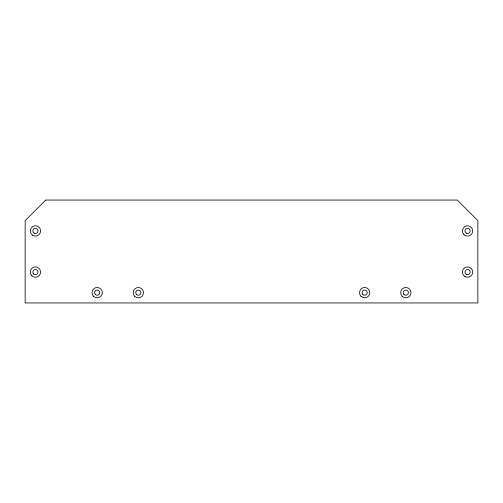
<?xml version="1.0" encoding="UTF-8"?>
<svg xmlns="http://www.w3.org/2000/svg" width="503" height="503" viewBox="0 0 503 503"><rect width="100%" height="100%" fill="white"/><g stroke="black" fill="none" stroke-linecap="round" stroke-linejoin="round"><path stroke-width="0.75" d="M45.729 200.056L25.15 220.635L25.15 302.944L477.85 302.944L477.85 220.635L457.271 200.056L45.729 200.056M34.154 233.153A2.572 2.572 0 0 0 38.008 230.921A2.572 2.572 0 0 0 34.154 228.695A2.572 2.572 0 0 0 34.154 233.153M33.619 273.896A2.572 2.572 0 0 0 37.926 272.745A2.572 2.572 0 0 0 34.77 269.595A2.572 2.572 0 0 0 33.619 273.896M466.275 233.153A2.572 2.572 0 0 0 470.135 230.921A2.572 2.572 0 0 0 466.275 228.695A2.572 2.572 0 0 0 466.275 233.153M466.275 274.305A2.572 2.572 0 0 0 470.135 272.079A2.572 2.572 0 0 0 466.275 269.847A2.572 2.572 0 0 0 466.275 274.305M95.35 294.475A2.572 2.572 0 0 0 99.657 293.318A2.572 2.572 0 0 0 96.507 290.168A2.572 2.572 0 0 0 95.35 294.475M362.858 294.475A2.572 2.572 0 0 0 367.159 293.318A2.572 2.572 0 0 0 364.009 290.168A2.572 2.572 0 0 0 362.858 294.475M136.508 294.475A2.572 2.572 0 0 0 140.809 293.318A2.572 2.572 0 0 0 137.659 290.168A2.572 2.572 0 0 0 136.508 294.475M404.01 294.475A2.572 2.572 0 0 0 408.317 293.318A2.572 2.572 0 0 0 405.166 290.168A2.572 2.572 0 0 0 404.01 294.475M464.979 276.549A5.168 5.168 0 0 0 472.726 272.079A5.168 5.168 0 0 0 464.979 267.602A5.168 5.168 0 0 0 464.979 276.549M463.911 234.574A5.168 5.168 0 0 0 472.55 232.26A5.168 5.168 0 0 0 466.224 225.935A5.168 5.168 0 0 0 463.911 234.574M31.783 275.732A5.168 5.168 0 0 0 40.429 273.412A5.168 5.168 0 0 0 34.103 267.087A5.168 5.168 0 0 0 31.783 275.732M32.858 235.398A5.168 5.168 0 0 0 40.605 230.921A5.168 5.168 0 0 0 32.858 226.451A5.168 5.168 0 0 0 32.858 235.398M93.52 296.305A5.168 5.168 0 0 0 102.159 293.991A5.168 5.168 0 0 0 95.834 287.666A5.168 5.168 0 0 0 93.52 296.305M361.022 296.305A5.168 5.168 0 0 0 369.667 293.991A5.168 5.168 0 0 0 363.336 287.666A5.168 5.168 0 0 0 361.022 296.305M134.672 296.305A5.168 5.168 0 0 0 143.317 293.991A5.168 5.168 0 0 0 136.986 287.666A5.168 5.168 0 0 0 134.672 296.305M402.174 296.305A5.168 5.168 0 0 0 410.819 293.991A5.168 5.168 0 0 0 404.494 287.666A5.168 5.168 0 0 0 402.174 296.305"/></g></svg>
